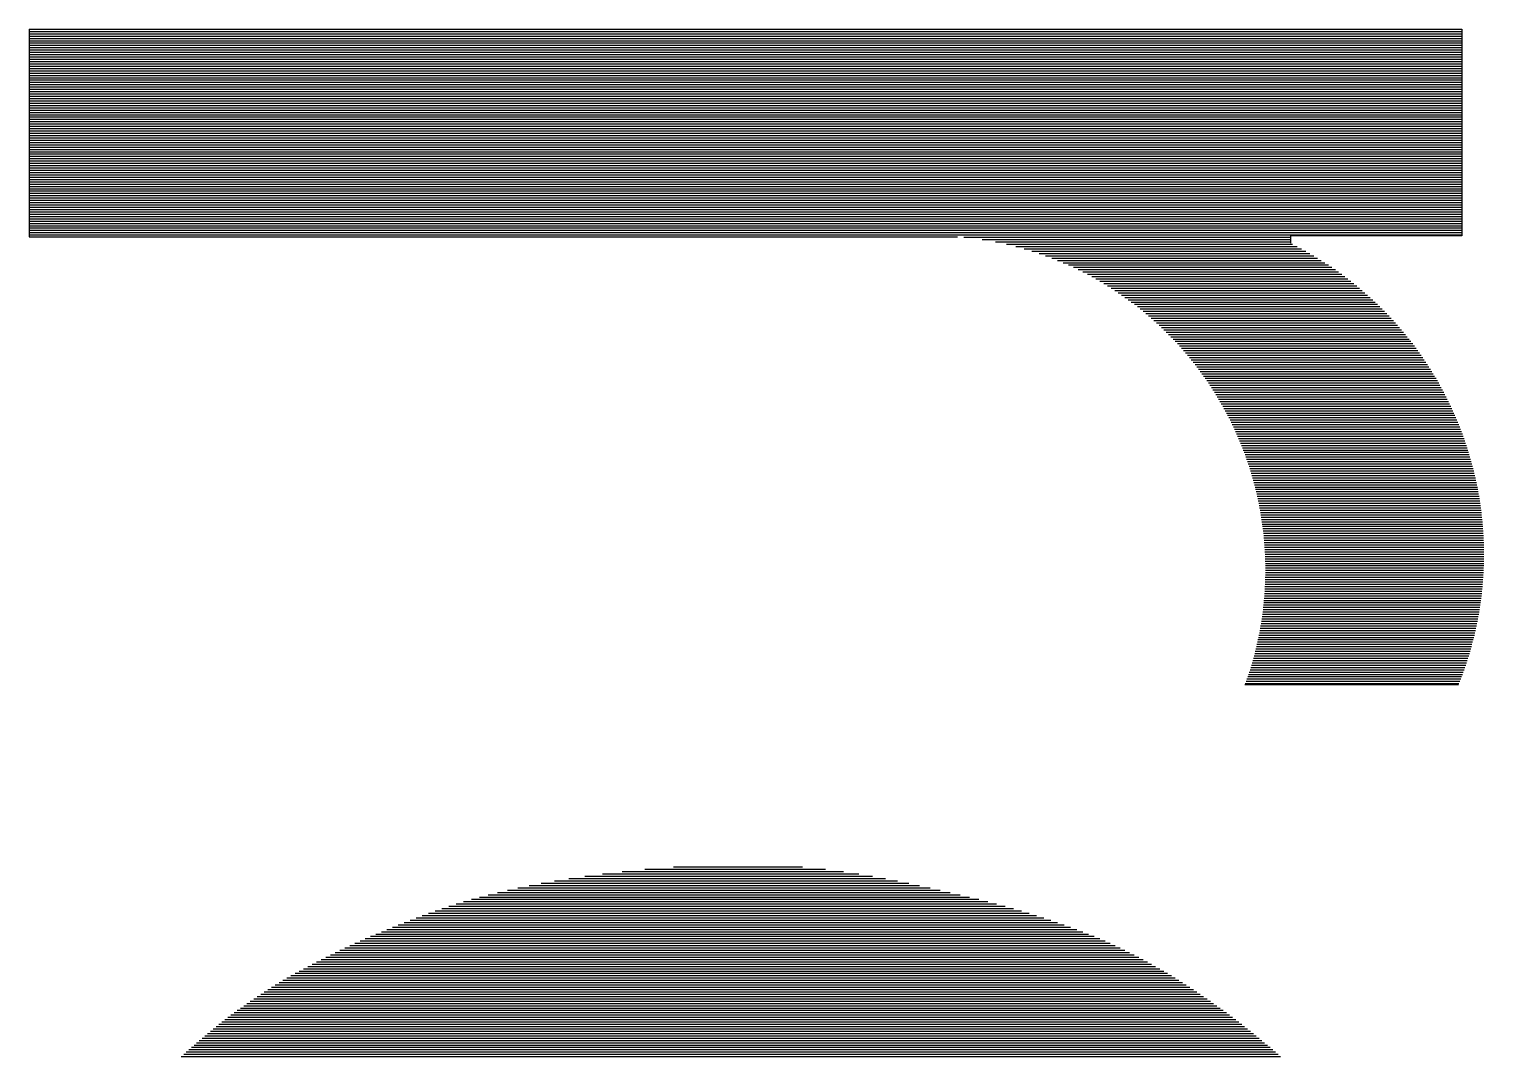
# Model space of a CAD drawing. Extents: x -2502 to 14741, y -2417 to 9756.
# Drawn here: x 8774.97 to 8817.44, y 1331.9 to 1361.9 of the extents above; entities that cross this region are included whole.
import ezdxf
from ezdxf.enums import TextEntityAlignment as Align
from ezdxf.xclip import XClip

# ---------------------------------------------------------------- set-up
doc = ezdxf.new("R2010")
doc.units = 0
doc.header["$LTSCALE"] = 60
doc.header["$MEASUREMENT"] = 0
doc.header["$XCLIPFRAME"] = 0
doc.layers.get('0').update_dxf_attribs({"linetype": 'CONTINUOUS'})
doc.layers.add('2017_67-102$0$RLA-FORMATO', color=7, linetype='CONTINUOUS')
doc.layers.add('2017_67-102$0$RLA-LOGO', color=7, linetype='CONTINUOUS')
doc.styles.add('2017_67-102$0$ROMAND', font='romand', dxfattribs={"height": 31.5})
doc.styles.add('2017_67-102$0$ROMANS', font='ROMANS.shx', dxfattribs={"height": 16.875})

# ---------------------------------------------------------------- blocks, each defined once
blk = doc.blocks.new('2017_67-102$0$viñeta-rl')
at = {"layer": '2017_67-102$0$RLA-LOGO', "color": 9, "true_color": 0xc0c0c0}
for p, q in [((-246.765, 265.464), (-246.765, 269.812)), ((-246.72, 265.478), (-246.72, 269.823)), ((-246.675, 265.492), (-246.675, 269.834)), ((-246.63, 265.506), (-246.63, 269.845)), ((-246.585, 265.519), (-246.585, 269.855)), ((-246.54, 265.531), (-246.54, 269.865)), ((-246.495, 265.544), (-246.495, 269.875)), ((-246.45, 265.556), (-246.45, 269.884)), ((-246.405, 265.567), (-246.405, 269.893)), ((-246.36, 265.579), (-246.36, 269.902)), ((-246.315, 265.59), (-246.315, 269.91)), ((-246.27, 265.6), (-246.27, 269.918)), ((-246.225, 265.61), (-246.225, 269.926)), ((-246.18, 265.62), (-246.18, 269.934)), ((-246.135, 265.63), (-246.135, 269.941)), ((-246.09, 265.639), (-246.09, 269.948)), ((-246.045, 265.648), (-246.045, 269.954)), ((-246, 265.657), (-246, 269.96)), ((-245.955, 265.665), (-245.955, 269.966)), ((-245.91, 265.673), (-245.91, 269.972)), ((-245.865, 265.681), (-245.865, 269.977)), ((-245.82, 265.688), (-245.82, 269.982)), ((-245.775, 265.695), (-245.775, 269.987)), ((-245.73, 265.702), (-245.73, 269.991)), ((-245.685, 265.708), (-245.685, 269.995)), ((-245.64, 265.714), (-245.64, 269.999)), ((-245.595, 265.72), (-245.595, 270.003)), ((-245.55, 265.725), (-245.55, 270.006)), ((-245.505, 265.73), (-245.505, 270.009)), ((-245.46, 265.735), (-245.46, 270.011)), ((-245.415, 265.739), (-245.415, 270.014)), ((-245.37, 265.744), (-245.37, 270.016)), ((-245.325, 265.747), (-245.325, 270.017)), ((-245.28, 265.751), (-245.28, 270.019)), ((-245.235, 265.754), (-245.235, 270.02)), ((-245.19, 265.757), (-245.19, 270.02)), ((-245.145, 265.759), (-245.145, 270.021)), ((-245.1, 265.762), (-245.1, 270.021)), ((-245.055, 265.764), (-245.055, 270.021)), ((-245.01, 265.765), (-245.01, 270.02)), ((-244.965, 265.767), (-244.965, 270.02)), ((-244.92, 265.768), (-244.92, 270.019)), ((-244.875, 265.768), (-244.875, 270.017)), ((-244.83, 265.769), (-244.83, 270.016)), ((-244.785, 265.769), (-244.785, 270.014)), ((-244.74, 265.768), (-244.74, 270.012)), ((-244.695, 265.768), (-244.695, 270.009)), ((-244.65, 265.767), (-244.65, 270.006)), ((-244.605, 265.766), (-244.605, 270.003)), ((-244.56, 265.764), (-244.56, 270)), ((-244.515, 265.762), (-244.515, 269.996)), ((-244.47, 265.76), (-244.47, 269.992)), ((-244.425, 265.758), (-244.425, 269.987)), ((-244.38, 265.755), (-244.38, 269.983)), ((-244.335, 265.752), (-244.335, 269.978)), ((-244.29, 265.749), (-244.29, 269.973)), ((-244.245, 265.745), (-244.245, 269.967)), ((-244.2, 265.741), (-244.2, 269.961)), ((-244.155, 265.737), (-244.155, 269.955)), ((-244.11, 265.732), (-244.11, 269.948)), ((-244.065, 265.727), (-244.065, 269.942)), ((-244.02, 265.722), (-244.02, 269.934)), ((-243.975, 265.716), (-243.975, 269.927)), ((-243.93, 265.71), (-243.93, 269.919)), ((-243.885, 265.704), (-243.885, 269.911)), ((-243.84, 265.697), (-243.84, 269.903)), ((-243.795, 265.69), (-243.795, 269.894)), ((-243.75, 265.683), (-243.75, 269.885)), ((-243.705, 265.676), (-243.705, 269.876)), ((-243.66, 265.668), (-243.66, 269.866)), ((-243.615, 265.66), (-243.615, 269.856)), ((-243.57, 265.651), (-243.57, 269.846)), ((-243.525, 265.642), (-243.525, 269.835)), ((-243.48, 265.633), (-243.48, 269.824)), ((-243.435, 265.624), (-243.435, 269.813)), ((-255.315, 241.71), (-255.315, 269.591)), ((-255.315, 269.591), (-251.294, 269.591)), ((-255.27, 241.71), (-255.27, 269.591)), ((-255.225, 241.71), (-255.225, 269.591)), ((-255.18, 241.71), (-255.18, 269.591)), ((-255.135, 241.71), (-255.135, 269.591)), ((-255.09, 241.71), (-255.09, 269.591)), ((-255.045, 241.71), (-255.045, 269.591)), ((-255, 241.71), (-255, 269.591)), ((-254.955, 241.71), (-254.955, 269.591)), ((-254.91, 241.71), (-254.91, 269.591)), ((-254.865, 241.71), (-254.865, 269.591)), ((-254.82, 241.71), (-254.82, 269.591)), ((-254.775, 241.71), (-254.775, 269.591)), ((-254.73, 241.71), (-254.73, 269.591)), ((-254.685, 241.71), (-254.685, 269.591)), ((-254.64, 241.71), (-254.64, 269.591)), ((-254.595, 241.71), (-254.595, 269.591)), ((-254.55, 241.71), (-254.55, 269.591)), ((-254.505, 241.71), (-254.505, 269.591)), ((-254.46, 241.71), (-254.46, 269.591)), ((-254.415, 241.71), (-254.415, 269.591)), ((-254.37, 241.71), (-254.37, 269.591)), ((-254.325, 241.71), (-254.325, 269.591)), ((-254.28, 241.71), (-254.28, 269.591)), ((-254.235, 241.71), (-254.235, 269.591)), ((-254.19, 241.71), (-254.19, 269.591)), ((-254.145, 241.71), (-254.145, 269.591)), ((-254.1, 241.71), (-254.1, 269.591)), ((-254.055, 241.71), (-254.055, 269.591)), ((-254.01, 241.71), (-254.01, 269.591)), ((-253.965, 241.71), (-253.965, 269.591)), ((-253.92, 241.71), (-253.92, 269.591)), ((-253.875, 241.71), (-253.875, 269.591)), ((-253.83, 241.71), (-253.83, 269.591)), ((-253.785, 241.71), (-253.785, 269.591)), ((-253.74, 241.71), (-253.74, 269.591)), ((-253.695, 241.71), (-253.695, 269.591)), ((-253.65, 241.71), (-253.65, 269.591)), ((-253.605, 241.71), (-253.605, 269.591)), ((-253.56, 241.71), (-253.56, 269.591)), ((-253.515, 241.71), (-253.515, 269.591)), ((-253.47, 241.71), (-253.47, 269.591)), ((-253.425, 241.71), (-253.425, 269.591)), ((-253.38, 241.71), (-253.38, 269.591)), ((-253.335, 241.71), (-253.335, 269.591)), ((-253.29, 241.71), (-253.29, 269.591)), ((-253.245, 241.71), (-253.245, 269.591)), ((-253.2, 241.71), (-253.2, 269.591)), ((-253.155, 241.71), (-253.155, 269.591)), ((-253.11, 241.71), (-253.11, 269.591)), ((-253.065, 241.71), (-253.065, 269.591)), ((-253.02, 241.71), (-253.02, 269.591)), ((-252.975, 241.71), (-252.975, 269.591)), ((-252.93, 241.71), (-252.93, 269.591)), ((-252.885, 241.71), (-252.885, 269.591)), ((-252.84, 241.71), (-252.84, 269.591)), ((-252.795, 241.71), (-252.795, 269.591)), ((-252.75, 241.71), (-252.75, 269.591)), ((-252.705, 241.71), (-252.705, 269.591)), ((-252.66, 241.71), (-252.66, 269.591)), ((-252.615, 241.71), (-252.615, 269.591)), ((-252.57, 241.71), (-252.57, 269.591)), ((-252.525, 241.71), (-252.525, 269.591)), ((-252.48, 241.71), (-252.48, 269.591)), ((-252.435, 241.71), (-252.435, 269.591)), ((-252.39, 241.71), (-252.39, 269.591)), ((-252.345, 241.71), (-252.345, 269.591)), ((-252.3, 241.71), (-252.3, 269.591)), ((-252.255, 241.71), (-252.255, 269.591)), ((-252.21, 241.71), (-252.21, 269.591)), ((-252.165, 241.71), (-252.165, 269.591)), ((-252.12, 241.71), (-252.12, 269.591)), ((-252.075, 241.71), (-252.075, 269.591)), ((-252.03, 241.71), (-252.03, 269.591)), ((-251.985, 241.71), (-251.985, 269.591)), ((-251.94, 241.71), (-251.94, 269.591)), ((-251.895, 241.71), (-251.895, 269.591)), ((-251.85, 241.71), (-251.85, 269.591)), ((-251.805, 241.71), (-251.805, 269.591)), ((-251.76, 241.71), (-251.76, 269.591)), ((-251.715, 241.71), (-251.715, 269.591)), ((-251.67, 241.71), (-251.67, 269.591)), ((-251.625, 241.71), (-251.625, 269.591)), ((-251.58, 241.71), (-251.58, 269.591)), ((-251.535, 241.71), (-251.535, 269.591)), ((-251.49, 241.71), (-251.49, 269.591)), ((-251.445, 241.71), (-251.445, 269.591)), ((-251.4, 241.71), (-251.4, 269.591)), ((-251.355, 241.71), (-251.355, 269.591)), ((-251.31, 241.71), (-251.31, 269.591)), ((-251.294, 269.591), (-251.294, 266.258)), ((-247.62, 265.125), (-247.62, 269.532)), ((-247.575, 265.146), (-247.575, 269.55)), ((-247.53, 265.167), (-247.53, 269.568)), ((-247.485, 265.188), (-247.485, 269.585)), ((-247.44, 265.208), (-247.44, 269.602)), ((-247.395, 265.228), (-247.395, 269.618)), ((-247.35, 265.247), (-247.35, 269.634)), ((-247.305, 265.266), (-247.305, 269.65)), ((-247.26, 265.285), (-247.26, 269.665)), ((-247.215, 265.303), (-247.215, 269.68)), ((-247.17, 265.321), (-247.17, 269.695)), ((-247.125, 265.338), (-247.125, 269.709)), ((-247.08, 265.355), (-247.08, 269.723)), ((-247.035, 265.372), (-247.035, 269.737)), ((-246.99, 265.388), (-246.99, 269.75)), ((-246.945, 265.404), (-246.945, 269.763)), ((-246.9, 265.42), (-246.9, 269.776)), ((-246.855, 265.435), (-246.855, 269.788)), ((-246.81, 265.45), (-246.81, 269.8)), ((-243.39, 265.614), (-243.39, 269.801)), ((-243.345, 265.604), (-243.345, 269.789)), ((-243.3, 265.593), (-243.3, 269.777)), ((-243.255, 265.582), (-243.255, 269.764)), ((-243.21, 265.571), (-243.21, 269.752)), ((-243.165, 265.56), (-243.165, 269.738)), ((-243.12, 265.548), (-243.12, 269.725)), ((-243.075, 265.535), (-243.075, 269.711)), ((-243.03, 265.523), (-243.03, 269.696)), ((-242.985, 265.51), (-242.985, 269.682)), ((-242.94, 265.497), (-242.94, 269.667)), ((-242.895, 265.483), (-242.895, 269.651)), ((-242.85, 265.469), (-242.85, 269.636)), ((-242.805, 265.455), (-242.805, 269.62)), ((-242.76, 265.44), (-242.76, 269.603)), ((-242.715, 265.425), (-242.715, 269.586)), ((-242.67, 265.409), (-242.67, 269.569)), ((-242.625, 265.394), (-242.625, 269.552)), ((-242.58, 265.377), (-242.58, 269.534)), ((-242.562, 265.371), (-242.562, 269.526)), ((-248.205, 264.805), (-248.205, 269.263)), ((-248.16, 264.832), (-248.16, 269.286)), ((-248.115, 264.859), (-248.115, 269.309)), ((-248.07, 264.885), (-248.07, 269.331)), ((-248.025, 264.911), (-248.025, 269.353)), ((-247.98, 264.937), (-247.98, 269.375)), ((-247.935, 264.962), (-247.935, 269.396)), ((-247.89, 264.987), (-247.89, 269.416)), ((-247.845, 265.011), (-247.845, 269.437)), ((-247.8, 265.034), (-247.8, 269.456)), ((-247.755, 265.058), (-247.755, 269.476)), ((-247.71, 265.08), (-247.71, 269.495)), ((-247.665, 265.103), (-247.665, 269.514)), ((-248.7, 264.467), (-248.7, 268.979)), ((-248.655, 264.501), (-248.655, 269.007)), ((-248.61, 264.534), (-248.61, 269.035)), ((-248.565, 264.566), (-248.565, 269.062)), ((-248.52, 264.598), (-248.52, 269.089)), ((-248.475, 264.629), (-248.475, 269.115)), ((-248.43, 264.66), (-248.43, 269.141)), ((-248.385, 264.69), (-248.385, 269.166)), ((-248.34, 264.719), (-248.34, 269.191)), ((-248.295, 264.748), (-248.295, 269.216)), ((-248.25, 264.777), (-248.25, 269.24)), ((-249.105, 264.137), (-249.105, 268.702)), ((-249.06, 264.177), (-249.06, 268.735)), ((-249.015, 264.215), (-249.015, 268.768)), ((-248.97, 264.253), (-248.97, 268.799)), ((-248.925, 264.291), (-248.925, 268.831)), ((-248.88, 264.327), (-248.88, 268.861)), ((-248.835, 264.363), (-248.835, 268.892)), ((-248.79, 264.399), (-248.79, 268.921)), ((-248.745, 264.433), (-248.745, 268.95)), ((-249.465, 263.793), (-249.465, 268.417)), ((-249.42, 263.839), (-249.42, 268.455)), ((-249.375, 263.884), (-249.375, 268.492)), ((-249.33, 263.928), (-249.33, 268.529)), ((-249.285, 263.972), (-249.285, 268.565)), ((-249.24, 264.014), (-249.24, 268.6)), ((-249.195, 264.056), (-249.195, 268.635)), ((-249.15, 264.097), (-249.15, 268.669)), ((-249.78, 263.443), (-249.78, 268.132)), ((-249.735, 263.496), (-249.735, 268.175)), ((-249.69, 263.548), (-249.69, 268.217)), ((-249.645, 263.599), (-249.645, 268.259)), ((-249.6, 263.649), (-249.6, 268.299)), ((-249.555, 263.698), (-249.555, 268.339)), ((-249.51, 263.746), (-249.51, 268.379)), ((-250.05, 263.098), (-250.05, 267.857)), ((-250.005, 263.159), (-250.005, 267.905)), ((-249.96, 263.218), (-249.96, 267.952)), ((-249.915, 263.277), (-249.915, 267.998)), ((-249.87, 263.333), (-249.87, 268.044)), ((-249.825, 263.389), (-249.825, 268.088)), ((-250.32, 262.697), (-250.32, 267.547)), ((-250.275, 262.768), (-250.275, 267.601)), ((-250.23, 262.838), (-250.23, 267.654)), ((-250.185, 262.905), (-250.185, 267.706)), ((-250.14, 262.971), (-250.14, 267.758)), ((-250.095, 263.035), (-250.095, 267.808)), ((-250.5, 262.388), (-250.5, 267.317)), ((-250.455, 262.469), (-250.455, 267.376)), ((-250.41, 262.547), (-250.41, 267.434)), ((-250.365, 262.623), (-250.365, 267.491)), ((-250.725, 261.935), (-250.725, 266.997)), ((-250.68, 262.033), (-250.68, 267.064)), ((-250.635, 262.127), (-250.635, 267.13)), ((-250.59, 262.217), (-250.59, 267.193)), ((-250.545, 262.304), (-250.545, 267.256)), ((-250.905, 261.491), (-250.905, 266.71)), ((-250.86, 261.611), (-250.86, 266.785)), ((-250.815, 261.724), (-250.815, 266.857)), ((-250.77, 261.832), (-250.77, 266.928)), ((-251.04, 261.076), (-251.04, 266.47)), ((-250.995, 261.225), (-250.995, 266.553)), ((-250.95, 261.363), (-250.95, 266.632)), ((-251.294, 266.258), (-251.15, 266.258)), ((-251.265, 259.899), (-251.265, 266.258)), ((-251.22, 260.259), (-251.22, 266.258)), ((-251.175, 260.517), (-251.175, 266.258)), ((-251.13, 260.729), (-251.13, 266.297)), ((-251.085, 260.912), (-251.085, 266.385)), ((-235.496, 265.859), (-235.496, 244.868)), ((-235.451, 265.911), (-235.451, 244.818)), ((-235.406, 265.963), (-235.406, 244.769)), ((-235.361, 266.014), (-235.361, 244.72)), ((-235.316, 266.065), (-235.316, 244.671)), ((-235.721, 265.59), (-235.721, 245.128)), ((-235.676, 265.645), (-235.676, 245.075)), ((-235.631, 265.7), (-235.631, 245.022)), ((-235.586, 265.753), (-235.586, 244.97)), ((-235.541, 265.807), (-235.541, 244.919)), ((-235.946, 265.307), (-235.946, 245.404)), ((-235.901, 265.365), (-235.901, 245.348)), ((-235.856, 265.422), (-235.856, 245.292)), ((-235.811, 265.479), (-235.811, 245.237)), ((-235.766, 265.535), (-235.766, 245.182)), ((-236.171, 265.01), (-236.171, 245.699)), ((-236.126, 265.071), (-236.126, 245.638)), ((-236.081, 265.131), (-236.081, 245.578)), ((-236.036, 265.19), (-236.036, 245.52)), ((-235.991, 265.249), (-235.991, 245.462)), ((-236.351, 264.761), (-236.351, 245.949)), ((-236.306, 264.824), (-236.306, 245.885)), ((-236.261, 264.887), (-236.261, 245.822)), ((-236.216, 264.949), (-236.216, 245.76)), ((-236.576, 264.434), (-236.576, 246.285)), ((-236.531, 264.501), (-236.531, 246.216)), ((-236.486, 264.567), (-236.486, 246.148)), ((-236.441, 264.633), (-236.441, 246.08)), ((-236.396, 264.697), (-236.396, 246.014)), ((-236.756, 264.158), (-236.756, 246.574)), ((-236.711, 264.228), (-236.711, 246.5)), ((-236.666, 264.298), (-236.666, 246.427)), ((-236.621, 264.367), (-236.621, 246.355)), ((-236.936, 263.865), (-236.936, 246.884)), ((-236.891, 263.94), (-236.891, 246.805)), ((-236.846, 264.014), (-236.846, 246.727)), ((-236.801, 264.086), (-236.801, 246.65)), ((-237.071, 263.633), (-237.071, 247.131)), ((-237.026, 263.712), (-237.026, 247.047)), ((-236.981, 263.789), (-236.981, 246.965)), ((-237.251, 263.303), (-237.251, 247.481)), ((-237.206, 263.388), (-237.206, 247.391)), ((-237.161, 263.471), (-237.161, 247.303)), ((-237.116, 263.553), (-237.116, 247.216)), ((-237.386, 263.036), (-237.386, 247.758)), ((-237.341, 263.127), (-237.341, 247.664)), ((-237.296, 263.216), (-237.296, 247.572)), ((-237.521, 262.75), (-237.521, 248.05)), ((-237.476, 262.848), (-237.476, 247.951)), ((-237.431, 262.943), (-237.431, 247.854)), ((-237.611, 262.545), (-237.611, 248.252)), ((-237.566, 262.649), (-237.566, 248.15)), ((-237.746, 262.215), (-237.746, 248.566)), ((-237.701, 262.328), (-237.701, 248.46)), ((-237.656, 262.438), (-237.656, 248.355)), ((-237.836, 261.978), (-237.836, 248.783)), ((-237.791, 262.098), (-237.791, 248.673)), ((-237.926, 261.725), (-237.926, 249.007)), ((-237.881, 261.853), (-237.881, 248.894)), ((-238.016, 261.456), (-238.016, 249.24)), ((-237.971, 261.593), (-237.971, 249.122)), ((-238.106, 261.169), (-238.106, 249.485)), ((-238.061, 261.315), (-238.061, 249.361)), ((-238.196, 260.864), (-238.196, 249.743)), ((-238.151, 261.019), (-238.151, 249.612)), ((-238.286, 260.538), (-238.286, 250.018)), ((-238.241, 260.703), (-238.241, 249.878)), ((-238.376, 260.191), (-238.376, 250.317)), ((-238.331, 260.367), (-238.331, 250.164)), ((-238.421, 260.011), (-238.421, 250.477)), ((-238.511, 259.636), (-238.511, 250.826)), ((-238.466, 259.826), (-238.466, 250.646)), ((-238.556, 259.442), (-238.556, 251.017)), ((-238.601, 259.243), (-238.601, 251.221)), ((-238.691, 258.827), (-238.691, 251.677)), ((-238.646, 259.039), (-238.646, 251.44)), ((-238.736, 258.606), (-238.736, 251.933)), ((-238.781, 258.373), (-238.781, 252.214)), ((-238.826, 258.125), (-238.826, 252.523)), ((-238.871, 257.857), (-238.871, 252.866)), ((-238.916, 257.558), (-238.916, 253.249)), ((-238.961, 257.209), (-238.961, 253.694)), ((-239.006, 256.762), (-239.006, 254.249))]:
    blk.add_line(p, q, dxfattribs=at)
blk.add_lwpolyline([(-255.315, 241.71), (-251.276, 241.71), (-251.276, 259.776)], dxfattribs=at)
at = {"layer": '2017_67-102$0$RLA-FORMATO', "color": 4, "style": '2017_67-102$0$ROMAND'}
for tag, p in [('DESAR', (-1255.783, 233.263)), ('PRELIM', (-1123.111, 233.263)), ('PROP', (-989.639, 233.263)), ('CONST', (-823.737, 233.263))]:
    blk.add_attdef(tag, p, '', height=16, dxfattribs=at)
at = {"layer": '2017_67-102$0$RLA-FORMATO', "color": 2, "style": '2017_67-102$0$ROMANS'}
for tag, p, height in [('REVNO1', (-1394.08, 180.648), 10), ('DETNO1', (-1358.401, 180.648), 10), ('FECHA1', (-880.483, 180.648), 10), ('REVNO2', (-1394.08, 155.648), 10), ('DETNO2', (-1358.401, 155.648), 10), ('FECHA2', (-880.483, 155.648), 10), ('REVNO3', (-1394.08, 130.649), 10), ('DETNO3', (-1358.401, 130.649), 10), ('FECHA3', (-880.483, 130.649), 10), ('REVNO4', (-1394.08, 105.649), 10), ('DETNO4', (-1358.401, 105.649), 10), ('FECHA4', (-880.483, 105.649), 10), ('REVNO5', (-1394.08, 80.649), 11.25), ('DETNO5', (-1358.401, 80.649), 10), ('FECHA5', (-880.483, 80.649), 10), ('REVNO6', (-1392.274, 55.649), 10), ('DETNO6', (-1356.594, 55.649), 10), ('FECHA6', (-878.676, 55.649), 10), ('INGENIERO', (-741.067, 33.399), 10), ('DIBUJANTE', (-571.615, 33.401), 10), ('REVNO7', (-1394.08, 30.65), 10), ('DETNO7', (-1358.401, 30.65), 10), ('FECHA7', (-880.483, 30.65), 10), ('REVNO8', (-1394.08, 8.603), 10), ('DETNO8', (-1358.401, 8.603), 10), ('FECHA8', (-880.483, 8.603), 10), ('PROYECTISTA', (-740.886, 4.812), 10), ('INGENIERO', (-568.569, 4.615), 10)]:
    blk.add_attdef(tag, p, '', height=height, dxfattribs=at)
for tag, p in [('PERSNO1', (-946.608, 180.648)), ('PERSNO2', (-946.608, 155.648)), ('PERSNO3', (-946.608, 130.649)), ('PERSNO4', (-946.608, 105.649)), ('PERSNO5', (-946.608, 80.649)), ('PERSNO6', (-946.608, 55.649)), ('PERSNO7', (-946.608, 30.65)), ('PERSNO8', (-946.608, 8.603))]:
    blk.add_attdef(tag, text='', height=10, dxfattribs=at).set_placement(p, align=Align.CENTER)
at = {"layer": '2017_67-102$0$RLA-FORMATO', "color": 5, "style": '2017_67-102$0$ROMAND'}
blk.add_attdef('PROYECTO', text='', height=16.9, dxfattribs=at).set_placement((-289.167, 165.033), align=Align.MIDDLE)
for tag, p in [('TITULO1', (-567.962, 108.18)), ('TITULO2', (-567.962, 74.225))]:
    blk.add_attdef(tag, p, '', height=20, dxfattribs=at)
at = {"layer": '2017_67-102$0$RLA-FORMATO', "color": 2, "style": '2017_67-102$0$ROMANS'}
for tag, p in [('NOMARCH', (-1424.041, 5.527)), ('FECHA', (-1406.947, 5.527))]:
    blk.add_attdef(tag, p, '', height=11.25, rotation=90, dxfattribs=at)
at = {"layer": '2017_67-102$0$RLA-FORMATO', "color": 5, "style": '2017_67-102$0$ROMAND', "width": 0.967839}
blk.add_attdef('NUMERO', text='', height=24, dxfattribs=at).set_placement((-290.268, 13.329), (-62.411, 13.329), align=Align.FIT)
at = {"layer": '2017_67-102$0$RLA-FORMATO', "color": 5, "style": '2017_67-102$0$ROMAND', "flags": 12}
blk.add_attdef('REVISION', text='', height=24, dxfattribs=at).set_placement((-24.501, 25.329), align=Align.MIDDLE)
blk = doc.blocks.new('2017_67-102')
at = {"layer": '2017_67-102$0$RLA-FORMATO', "xscale": 1.5, "yscale": 1.5, "zscale": 1.5, "rotation": 270}
blk.add_blockref('2017_67-102$0$viñeta-rl', (0, 0), dxfattribs=at)

msp = doc.modelspace()

# ---------------------------------------------------------------- block references
ref = msp.add_blockref('2017_67-102', (8412.406, 978.926))
XClip(ref).set_block_clipping_path([(-3687.0188045871, -2187.7762680597), (2000.0933418176, 1123.9194592869)])

doc.saveas('drawing.dxf')
